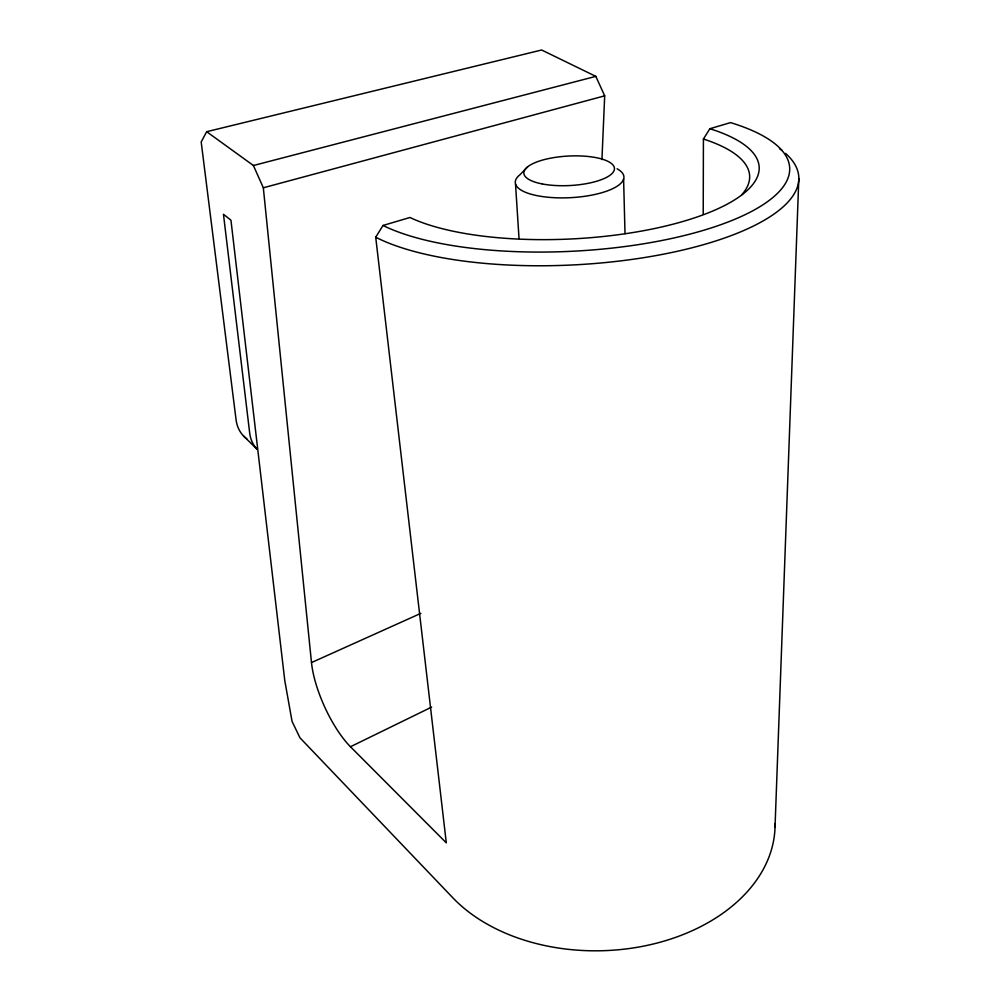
<?xml version="1.0" encoding="UTF-8"?>
<svg xmlns="http://www.w3.org/2000/svg" width="1000" height="1000" viewBox="0 0 1000 1000"><rect width="100%" height="100%" fill="white"/><g stroke="black" fill="none" stroke-linecap="round" stroke-linejoin="round"><path stroke-width="1.5" d="M703.213 213.925L703.413 139.037L709.862 128.725L730.537 122.613A219.425 71.912 -3 0 1 702.862 230.512A219.425 71.912 -3 0 1 383.025 225.463L375.712 237.225L446.3 842.85L350.462 746.75A63.663 21.15 65.6 0 1 311.488 662.575L263.325 187.787L253.412 165.512L206.663 131.7L201.188 142L236.075 419.787A43.113 33.338 -45.4 0 0 246.85 438.875M775.037 826.85L798.812 178.575M601.938 159.613L604.688 95.838L595.825 76.375L541.65 50L206.663 131.7M527.75 166.725L520.062 174.662A54.375 17.962 -3 0 0 571.8 197.6A54.375 17.962 -3 0 0 617.1 168.787M350.462 746.75L431.625 707.1M311.488 662.575L420.85 613.35M383.025 225.463L409.95 217.488A189.225 61.887 -3 0 0 684.4 221.038A189.225 61.887 -3 0 0 709.862 128.725M263.325 187.787L604.688 95.838M253.412 165.512L595.825 76.375M243.562 436L257.125 449.3A43.65 33.338 -45.6 0 1 249.688 433.025L223.463 214.288L230.95 220.2L284.775 680.562L292.062 721.4L299.962 737.8L452.675 897.625A175.725 123.2 -1.8 0 0 650.55 944.638A175.725 123.2 -1.8 0 0 775.05 823.775M515.513 184.013L519.025 238.525M623.6 179.025L625.013 233.637M785.512 153.375A228.012 75.938 -3 0 1 668.413 253.188A228.012 75.938 -3 0 1 375.712 237.225M779.562 148.663A228.012 75.938 -3 0 1 782.062 150.512M703.413 139.037A179.412 59.562 -3 0 1 741.663 194.862M542.388 183.975A45.375 14.763 -3 0 0 614.2 170.238A45.375 14.763 -3 0 0 550.862 158.125A45.375 14.763 -3 0 0 542.388 183.975"/></g></svg>
